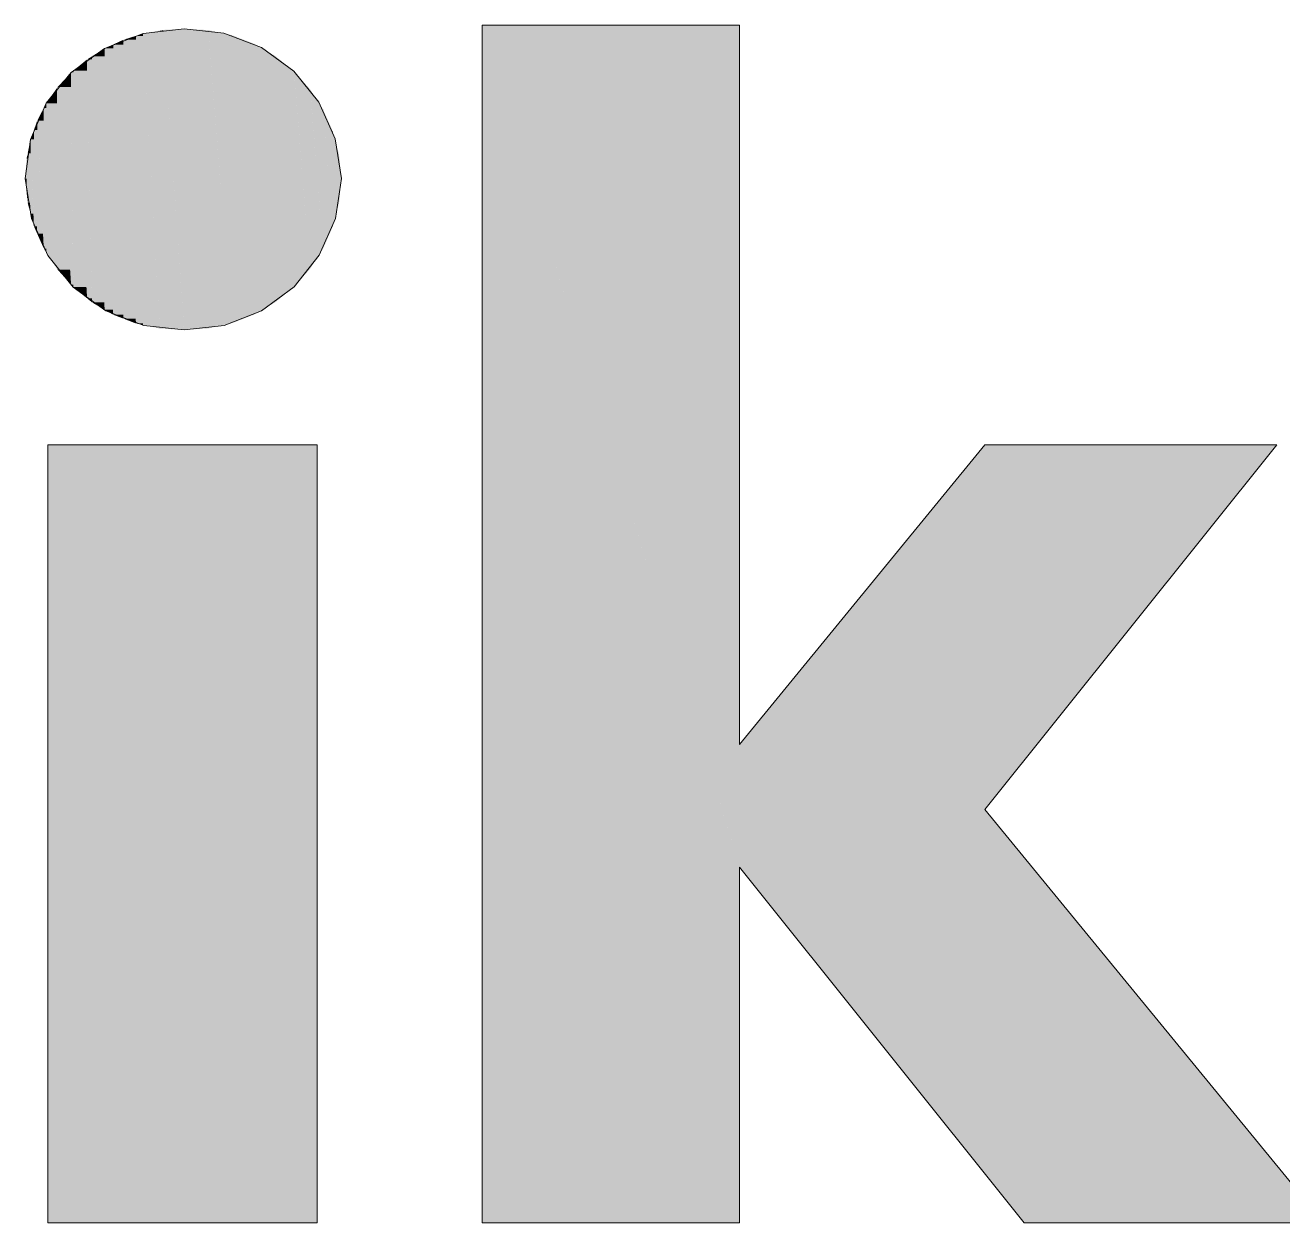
# Model space of a CAD drawing. Extents: x 885 to 2021, y 330 to 1122.
# Drawn here: x 1760.544 to 1764.795, y 648.97 to 653.018 of the extents above; entities that cross this region are included whole.
import ezdxf

# ---------------------------------------------------------------- set-up
doc = ezdxf.new("R2010")
doc.units = 0
doc.layers.get('0').update_dxf_attribs({"lineweight": 18})
doc.layers.add('P11_Plankopf_Ausführung_AF_4_800 Plankopf', color=7, linetype='Continuous', lineweight=25)

# ---------------------------------------------------------------- blocks, each defined once
blk = doc.blocks.new('Referenz-A0T8DI3SAL', base_point=(1729.7843, 502.0648))
at = {"layer": 'P11_Plankopf_Ausführung_AF_4_800 Plankopf', "color": 0, "linetype": 'Continuous', "lineweight": 13, "ltscale": 16.9}
for p, q in [((1761.0815, 653.0055), (1760.943, 652.9893)), ((1761.2163, 652.9912), (1761.0815, 653.0055)), ((1762.9589, 653.0178), (1762.0892, 653.0178)), ((1762.0892, 653.0178), (1762.0892, 648.9697)), ((1762.9589, 650.5862), (1762.9589, 653.0178)), ((1760.943, 652.9893), (1760.813, 652.9391)), ((1761.3427, 652.9425), (1761.2163, 652.9912)), ((1760.813, 652.9391), (1760.6997, 652.8579)), ((1761.4523, 652.8627), (1761.3427, 652.9425)), ((1760.6997, 652.8579), (1760.6158, 652.7541)), ((1761.5375, 652.7572), (1761.4523, 652.8627)), ((1760.6158, 652.7541), (1760.5627, 652.6316)), ((1761.5925, 652.6333), (1761.5375, 652.7572)), ((1760.5627, 652.6316), (1760.5443, 652.4994)), ((1761.6135, 652.4994), (1761.5925, 652.6333)), ((1760.5443, 652.4994), (1760.5655, 652.3642)), ((1761.5931, 652.3647), (1761.6135, 652.4994)), ((1760.5655, 652.3642), (1760.621, 652.239)), ((1761.5385, 652.2399), (1761.5931, 652.3647)), ((1760.621, 652.239), (1760.707, 652.1324)), ((1761.4534, 652.1335), (1761.5385, 652.2399)), ((1760.707, 652.1324), (1760.8176, 652.0517)), ((1761.3437, 652.0527), (1761.4534, 652.1335)), ((1760.8176, 652.0517), (1760.9453, 652.0024)), ((1761.2169, 652.003), (1761.3437, 652.0527)), ((1760.9453, 652.0024), (1761.0815, 651.9879)), ((1761.0815, 651.9879), (1761.2169, 652.003)), ((1761.5316, 651.5989), (1760.6211, 651.5989)), ((1760.6211, 651.5989), (1760.6211, 648.9697)), ((1761.5316, 648.9697), (1761.5316, 651.5989)), ((1763.7876, 651.5991), (1762.9589, 650.5862)), ((1763.7876, 650.3663), (1764.7749, 651.5991)), ((1764.7749, 651.5991), (1763.7876, 651.5991)), ((1764.9331, 648.9697), (1763.7876, 650.3663)), ((1762.9589, 648.9697), (1762.9589, 650.1719)), ((1762.9589, 650.1719), (1763.9206, 648.9697)), ((1760.6211, 648.9697), (1761.5316, 648.9697)), ((1762.0892, 648.9697), (1762.9589, 648.9697)), ((1763.9206, 648.9697), (1764.9331, 648.9697))]:
    blk.add_line(p, q, dxfattribs=at)
at = {"layer": 'P11_Plankopf_Ausführung_AF_4_800 Plankopf', "color": 0, "linetype": 'Continuous', "lineweight": 0, "ltscale": 0.0169}
for points in [[(1760.9993, 652.9893), (1760.943, 652.9893), (1760.9993, 652.9996)], [(1761.0117, 652.9996), (1760.9993, 652.9996), (1761.0117, 653.0018)], [(1761.0117, 651.9923), (1760.9993, 651.9923), (1760.9993, 652.9996)], [(1761.0117, 651.9917), (1761.0117, 652.9996), (1760.9993, 652.9996)], [(1761.0815, 653.0018), (1761.0117, 653.0018), (1761.0815, 653.0055)], [(1761.0812, 651.9917), (1761.0117, 651.9917), (1761.0117, 653.0018)], [(1761.0815, 651.9879), (1761.0815, 653.0018), (1761.0117, 653.0018)], [(1761.1628, 651.9927), (1761.0815, 651.9927), (1761.0815, 653.0055)], [(1761.1628, 653.0012), (1761.0818, 653.0012), (1761.0815, 653.0055)], [(1761.1628, 651.9927), (1761.1628, 653.0012), (1761.0818, 653.0012)], [(1761.1632, 651.9927), (1761.1628, 651.9927), (1761.1628, 653.0012)], [(1761.1632, 653.0011), (1761.1628, 653.0011), (1761.1628, 653.0012)], [(1761.1632, 651.9927), (1761.1632, 653.0011), (1761.1628, 653.0011)], [(1761.2425, 652.0101), (1761.1632, 652.0101), (1761.1632, 653.0011)], [(1761.2425, 652.9841), (1761.1646, 652.9841), (1761.1632, 653.0011)], [(1762.0892, 648.9697), (1762.9589, 648.9697), (1762.0892, 653.0178)], [(1762.9589, 650.5862), (1762.9589, 653.0178), (1762.0892, 653.0178)], [(1762.9589, 650.1719), (1762.7006, 650.1719), (1762.0892, 653.0178)], [(1762.9589, 650.5862), (1762.8323, 650.5862), (1762.0892, 653.0178)], [(1760.8764, 652.9524), (1760.842, 652.9524), (1760.8764, 652.9683)], [(1760.9188, 652.9683), (1760.8764, 652.9683), (1760.9188, 652.9817)], [(1760.9181, 652.026), (1760.8764, 652.026), (1760.8764, 652.9683)], [(1760.9188, 652.0096), (1760.9188, 652.9683), (1760.8764, 652.9683)], [(1760.943, 652.9817), (1760.9188, 652.9817), (1760.943, 652.9893)], [(1760.9429, 652.0096), (1760.9188, 652.0096), (1760.9188, 652.9817)], [(1760.943, 652.0044), (1760.943, 652.9817), (1760.9188, 652.9817)], [(1760.9986, 652.0044), (1760.943, 652.0044), (1760.943, 652.9893)], [(1760.9993, 651.9923), (1760.9993, 652.9893), (1760.943, 652.9893)], [(1761.2425, 652.0101), (1761.2425, 652.9841), (1761.1646, 652.9841)], [(1761.2432, 652.0103), (1761.2425, 652.0103), (1761.2425, 652.9841)], [(1761.2432, 652.9839), (1761.2425, 652.9839), (1761.2425, 652.9841)], [(1761.2432, 652.0103), (1761.2432, 652.9839), (1761.2425, 652.9839)], [(1761.3185, 652.0397), (1761.2432, 652.0397), (1761.2432, 652.9839)], [(1761.3185, 652.9548), (1761.2455, 652.9548), (1761.2432, 652.9839)], [(1761.3185, 652.0397), (1761.3185, 652.9548), (1761.2455, 652.9548)], [(1761.3195, 652.0401), (1761.3185, 652.0401), (1761.3185, 652.9548)], [(1761.3195, 652.9543), (1761.3185, 652.9543), (1761.3185, 652.9548)], [(1761.3195, 652.0401), (1761.3195, 652.9543), (1761.3185, 652.9543)], [(1761.389, 652.0809), (1761.3195, 652.0809), (1761.3195, 652.9543)], [(1761.389, 652.914), (1761.3227, 652.914), (1761.3195, 652.9543)], [(1760.7708, 652.902), (1760.7538, 652.902), (1760.7708, 652.9127)], [(1760.813, 652.9127), (1760.7708, 652.9127), (1760.813, 652.9391)], [(1760.8118, 652.0805), (1760.7708, 652.0805), (1760.7708, 652.9127)], [(1760.813, 652.056), (1760.813, 652.9127), (1760.7708, 652.9127)], [(1760.842, 652.9391), (1760.813, 652.9391), (1760.842, 652.9524)], [(1760.8415, 652.056), (1760.813, 652.056), (1760.813, 652.9391)], [(1760.842, 652.0392), (1760.842, 652.9391), (1760.813, 652.9391)], [(1760.876, 652.0392), (1760.842, 652.0392), (1760.842, 652.9524)], [(1760.8764, 652.026), (1760.8764, 652.9524), (1760.842, 652.9524)], [(1761.389, 652.0809), (1761.389, 652.914), (1761.3227, 652.914)], [(1761.3901, 652.0815), (1761.389, 652.0815), (1761.389, 652.914)], [(1761.3901, 652.9131), (1761.389, 652.9131), (1761.389, 652.914)], [(1761.3901, 652.0815), (1761.3901, 652.9131), (1761.389, 652.9131)], [(1761.4523, 652.1326), (1761.3901, 652.1326), (1761.3901, 652.9131)], [(1761.4523, 652.8627), (1761.3941, 652.8627), (1761.3901, 652.9131)], [(1760.7538, 652.8638), (1760.707, 652.8638), (1760.7538, 652.902)], [(1760.7705, 652.0943), (1760.7538, 652.0943), (1760.7538, 652.902)], [(1760.7708, 652.0805), (1760.7708, 652.902), (1760.7538, 652.902)], [(1760.6997, 652.8088), (1760.6542, 652.8088), (1760.6997, 652.8579)], [(1760.707, 652.8579), (1760.6997, 652.8579), (1760.707, 652.8638)], [(1760.7069, 652.1405), (1760.6997, 652.1405), (1760.6997, 652.8579)], [(1760.707, 652.1324), (1760.707, 652.8579), (1760.6997, 652.8579)], [(1760.7515, 652.1324), (1760.707, 652.1324), (1760.707, 652.8638)], [(1760.7538, 652.0943), (1760.7538, 652.8638), (1760.707, 652.8638)], [(1761.4523, 652.1326), (1761.4523, 652.8627), (1761.3941, 652.8627)], [(1761.4534, 652.1335), (1761.4523, 652.1335), (1761.4523, 652.8627)], [(1761.4534, 652.8614), (1761.4523, 652.8614), (1761.4523, 652.8627)], [(1761.4534, 652.1335), (1761.4534, 652.8614), (1761.4523, 652.8614)], [(1761.5067, 652.1935), (1761.4534, 652.1935), (1761.4534, 652.8614)], [(1761.5067, 652.8021), (1761.4582, 652.8021), (1761.4534, 652.8614)], [(1760.652, 652.7541), (1760.6158, 652.7541), (1760.652, 652.8056)], [(1760.6542, 652.8056), (1760.652, 652.8056), (1760.6542, 652.8088)], [(1760.6542, 652.1937), (1760.652, 652.1937), (1760.652, 652.8056)], [(1760.6542, 652.1912), (1760.6542, 652.8056), (1760.652, 652.8056)], [(1760.6963, 652.1912), (1760.6542, 652.1912), (1760.6542, 652.8088)], [(1760.6997, 652.1405), (1760.6997, 652.8088), (1760.6542, 652.8088)], [(1761.5067, 652.1935), (1761.5067, 652.8021), (1761.4582, 652.8021)], [(1761.5078, 652.1947), (1761.5067, 652.1947), (1761.5067, 652.8021)], [(1761.5078, 652.8004), (1761.5067, 652.8004), (1761.5067, 652.8021)], [(1761.5078, 652.1947), (1761.5078, 652.8004), (1761.5067, 652.8004)], [(1761.551, 652.2622), (1761.5078, 652.2622), (1761.5078, 652.8004)], [(1761.551, 652.7337), (1761.5132, 652.7337), (1761.5078, 652.8004)], [(1760.6158, 652.7376), (1760.6073, 652.7376), (1760.6158, 652.7541)], [(1760.6484, 652.2496), (1760.6158, 652.2496), (1760.6158, 652.7541)], [(1760.652, 652.1937), (1760.652, 652.7541), (1760.6158, 652.7541)], [(1760.6073, 652.6947), (1760.5851, 652.6947), (1760.6073, 652.7376)], [(1760.6156, 652.2628), (1760.6073, 652.2628), (1760.6073, 652.7376)], [(1760.6158, 652.2496), (1760.6158, 652.7376), (1760.6073, 652.7376)], [(1761.551, 652.2622), (1761.551, 652.7337), (1761.5132, 652.7337)], [(1761.552, 652.2637), (1761.551, 652.2637), (1761.551, 652.7337)], [(1761.552, 652.7316), (1761.551, 652.7316), (1761.551, 652.7337)], [(1761.552, 652.2637), (1761.552, 652.7316), (1761.551, 652.7316)], [(1761.5841, 652.3371), (1761.552, 652.3371), (1761.552, 652.7316)], [(1761.5841, 652.6592), (1761.5579, 652.6592), (1761.552, 652.7316)], [(1760.574, 652.6316), (1760.5627, 652.6316), (1760.574, 652.6633)], [(1760.5851, 652.6633), (1760.574, 652.6633), (1760.5851, 652.6947)], [(1760.5843, 652.338), (1760.574, 652.338), (1760.574, 652.6633)], [(1760.5851, 652.3129), (1760.5851, 652.6633), (1760.574, 652.6633)], [(1760.6047, 652.3129), (1760.5851, 652.3129), (1760.5851, 652.6947)], [(1760.6073, 652.2628), (1760.6073, 652.6947), (1760.5851, 652.6947)], [(1761.5841, 652.3371), (1761.5841, 652.6592), (1761.5579, 652.6592)], [(1761.5848, 652.3387), (1761.5841, 652.3387), (1761.5841, 652.6592)], [(1761.5848, 652.6565), (1761.5841, 652.6565), (1761.5841, 652.6592)], [(1761.5848, 652.3387), (1761.5848, 652.6565), (1761.5841, 652.6565)], [(1761.6051, 652.4164), (1761.5848, 652.4164), (1761.5848, 652.6565)], [(1761.6051, 652.5805), (1761.5912, 652.5805), (1761.5848, 652.6565)], [(1760.5627, 652.5841), (1760.5528, 652.5841), (1760.5627, 652.6316)], [(1760.5723, 652.3803), (1760.5627, 652.3803), (1760.5627, 652.6316)], [(1760.574, 652.338), (1760.574, 652.6316), (1760.5627, 652.6316)], [(1760.5528, 652.5662), (1760.5491, 652.5662), (1760.5528, 652.5841)], [(1760.5609, 652.4176), (1760.5528, 652.4176), (1760.5528, 652.5841)], [(1760.5627, 652.3803), (1760.5627, 652.5841), (1760.5528, 652.5841)], [(1761.6051, 652.4164), (1761.6051, 652.5805), (1761.5912, 652.5805)], [(1761.6055, 652.4179), (1761.6051, 652.4179), (1761.6051, 652.5805)], [(1761.6055, 652.5767), (1761.6051, 652.5767), (1761.6051, 652.5805)], [(1761.6055, 652.4179), (1761.6055, 652.5767), (1761.6051, 652.5767)], [(1761.6135, 652.4994), (1761.6055, 652.4994), (1761.6055, 652.5767)], [(1760.5491, 652.4994), (1760.5443, 652.4994), (1760.5491, 652.5662)], [(1760.5519, 652.4539), (1760.5491, 652.4539), (1760.5491, 652.5662)], [(1760.5528, 652.4176), (1760.5528, 652.5662), (1760.5491, 652.5662)], [(1760.5491, 652.4539), (1760.5491, 652.4994), (1760.5443, 652.4994)], [(1761.6055, 652.4179), (1761.6135, 652.4994), (1761.6055, 652.4994)], [(1760.5528, 652.4176), (1760.5519, 652.4539), (1760.5491, 652.4539)], [(1760.5627, 652.3803), (1760.5609, 652.4176), (1760.5528, 652.4176)], [(1761.5848, 652.3387), (1761.6051, 652.4164), (1761.5848, 652.4164)], [(1761.6051, 652.4164), (1761.6055, 652.4179), (1761.6051, 652.4179)], [(1760.574, 652.338), (1760.5723, 652.3803), (1760.5627, 652.3803)], [(1760.5851, 652.3129), (1760.5843, 652.338), (1760.574, 652.338)], [(1761.552, 652.2637), (1761.5841, 652.3371), (1761.552, 652.3371)], [(1761.5841, 652.3371), (1761.5848, 652.3387), (1761.5841, 652.3387)], [(1760.6073, 652.2628), (1760.6047, 652.3129), (1760.5851, 652.3129)], [(1760.6158, 652.2496), (1760.6156, 652.2628), (1760.6073, 652.2628)], [(1760.652, 652.1937), (1760.6484, 652.2496), (1760.6158, 652.2496)], [(1761.5078, 652.1947), (1761.551, 652.2622), (1761.5078, 652.2622)], [(1761.551, 652.2622), (1761.552, 652.2637), (1761.551, 652.2637)], [(1760.6542, 652.1912), (1760.6542, 652.1937), (1760.652, 652.1937)], [(1760.6997, 652.1405), (1760.6963, 652.1912), (1760.6542, 652.1912)], [(1761.4534, 652.1335), (1761.5067, 652.1935), (1761.4534, 652.1935)], [(1761.5067, 652.1935), (1761.5078, 652.1947), (1761.5067, 652.1947)], [(1760.707, 652.1324), (1760.7069, 652.1405), (1760.6997, 652.1405)], [(1760.7538, 652.0943), (1760.7515, 652.1324), (1760.707, 652.1324)], [(1761.3901, 652.0815), (1761.4523, 652.1326), (1761.3901, 652.1326)], [(1761.4523, 652.1326), (1761.4534, 652.1335), (1761.4523, 652.1335)], [(1760.7708, 652.0805), (1760.7705, 652.0943), (1760.7538, 652.0943)], [(1760.813, 652.056), (1760.8118, 652.0805), (1760.7708, 652.0805)], [(1761.3195, 652.0401), (1761.389, 652.0809), (1761.3195, 652.0809)], [(1761.389, 652.0809), (1761.3901, 652.0815), (1761.389, 652.0815)], [(1760.842, 652.0392), (1760.8415, 652.056), (1760.813, 652.056)], [(1760.8764, 652.026), (1760.876, 652.0392), (1760.842, 652.0392)], [(1760.9188, 652.0096), (1760.9181, 652.026), (1760.8764, 652.026)], [(1761.2432, 652.0103), (1761.3185, 652.0397), (1761.2432, 652.0397)], [(1761.3185, 652.0397), (1761.3195, 652.0401), (1761.3185, 652.0401)], [(1760.943, 652.0044), (1760.9429, 652.0096), (1760.9188, 652.0096)], [(1760.9993, 651.9923), (1760.9986, 652.0044), (1760.943, 652.0044)], [(1761.0117, 651.9917), (1761.0117, 651.9923), (1760.9993, 651.9923)], [(1761.0815, 651.9879), (1761.0812, 651.9917), (1761.0117, 651.9917)], [(1761.0815, 651.9879), (1761.1628, 651.9927), (1761.0815, 651.9927)], [(1761.1628, 651.9927), (1761.1632, 651.9927), (1761.1628, 651.9927)], [(1761.1632, 651.9927), (1761.2425, 652.0101), (1761.1632, 652.0101)], [(1761.2425, 652.0101), (1761.2432, 652.0103), (1761.2425, 652.0103)], [(1760.6211, 648.9697), (1761.5316, 648.9697), (1760.6211, 651.5989)], [(1761.5316, 648.9697), (1761.5316, 651.5989), (1760.6211, 651.5989)], [(1763.7876, 650.5862), (1762.9589, 650.5862), (1763.7876, 651.5991)], [(1763.7876, 650.3663), (1764.7749, 651.5991), (1763.7876, 651.5991)], [(1762.9589, 650.1719), (1762.9589, 650.5862), (1762.8323, 650.5862)], [(1763.1957, 650.1719), (1762.9589, 650.1719), (1762.9589, 650.5862)], [(1763.7876, 649.136), (1763.7876, 650.5862), (1762.9589, 650.5862)], [(1763.9048, 649.136), (1763.7876, 649.136), (1763.7876, 650.3663)], [(1763.9206, 650.2041), (1763.803, 650.2041), (1763.7876, 650.3663)], [(1763.9206, 648.9697), (1763.9206, 650.2041), (1763.803, 650.2041)], [(1763.9206, 648.9697), (1764.9331, 648.9697), (1763.9206, 650.2041)], [(1762.9589, 648.9697), (1762.9589, 650.1719), (1762.7006, 650.1719)], [(1763.7876, 649.136), (1763.1957, 650.1719), (1762.9589, 650.1719)], [(1763.9206, 648.9697), (1763.9048, 649.136), (1763.7876, 649.136)]]:
    blk.add_solid(points, dxfattribs=at)

msp = doc.modelspace()

# ---------------------------------------------------------------- block references
at = {"color": 8, "lineweight": 25, "ltscale": 0.25, "true_color": 0x808080}
msp.add_blockref('Referenz-A0T8DI3SAL', (1729.7843, 502.0648), dxfattribs=at)

doc.saveas('drawing.dxf')
